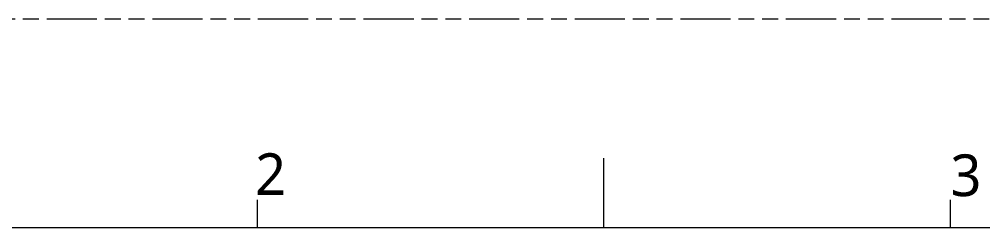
# Model space of a CAD drawing. Extents: x 2864 to 3941, y 2420 to 3182.
# Drawn here: x 3046.4 to 3228.9, y 3142.4 to 3181.8 of the extents above; entities that cross this region are included whole.
import ezdxf

# ---------------------------------------------------------------- set-up
doc = ezdxf.new("R2010")
doc.units = 0
doc.linetypes.add('PHANTOM', pattern=[29.5, 9.5, -1.5, 3, -1.5, 3, -1.5, 9.5])
doc.layers.get('0').update_dxf_attribs({"lineweight": 0})
doc.layers.add('DIM', color=100, linetype='Continuous', lineweight=15)
doc.layers.add('備註', color=1, linetype='Continuous', lineweight=0)
doc.styles.get("Standard").update_dxf_attribs({"font": 'simplex.shx', "height": 2.7})

msp = doc.modelspace()

# ---------------------------------------------------------------- linework, layer by layer
at = {"lineweight": 0}
for p, q in [((3157.18, 3142.389), (3157.18, 3155.517)), ((3091.543, 3142.389), (3091.543, 3147.64)), ((3222.817, 3142.389), (3222.817, 3147.64)), ((3908.067, 3142.389), (2894.632, 3142.389))]:
    msp.add_line(p, q, dxfattribs=at)
at = {"layer": '備註', "color": 2, "linetype": 'PHANTOM', "lineweight": 0}
msp.add_line((3941.156, 3181.787), (2864.435, 3181.787), dxfattribs=at)

# ---------------------------------------------------------------- texts
at = {"layer": 'DIM', "char_height": 7.87644, "width": 4.79541, "attachment_point": 1}
for s, insert in [('{\\fMicrosoft JhengHei|b0|i0|c136|p0;\\C0;2}', (3091.113, 3156.453)), ('{\\fMicrosoft JhengHei|b0|i0|c136|p0;\\C0;3}', (3222.808, 3156.247))]:
    msp.add_mtext(s, dxfattribs=dict(at, insert=insert))

doc.saveas('drawing.dxf')
